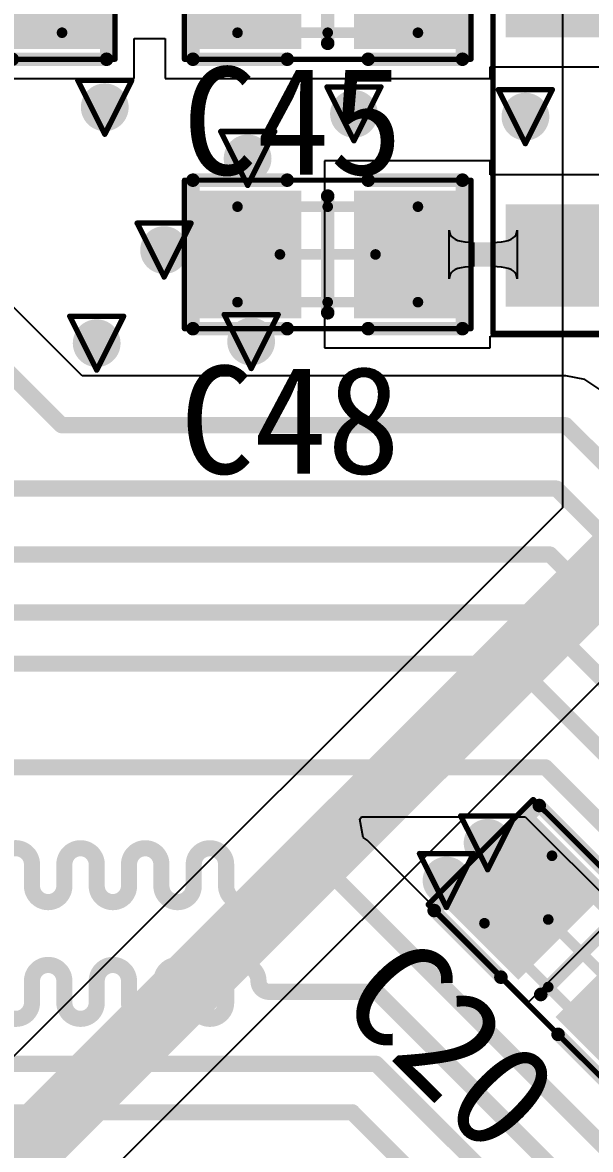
# Model space of a CAD drawing. Header units: millimetres. Extents: x 80 to 220, y 44 to 120.
# Drawn here: x 114.95 to 120.3, y 83.7 to 94.33 of the extents above; entities that cross this region are included whole.
import ezdxf

# ---------------------------------------------------------------- set-up
doc = ezdxf.new("R2010")
doc.units = ezdxf.units.MM
for name, color, linetype in [('BottomLayer', 5, 'Continuous'), ('DrillDrawing', 1, 'Continuous'), ('Mechanical13', 56, 'Continuous'), ('Mechanical15', 56, 'Continuous'), ('MultiLayer', 9, 'Continuous'), ('TopLayer', 1, 'Continuous'), ('TopOverlay', 2, 'Continuous'), ('TopPaste', 8, 'Continuous'), ('TopSolder', 216, 'Continuous'), ('ViaHoleLayer', 16, 'Continuous')]:
    doc.layers.add(name, color=color, linetype=linetype)

# ---------------------------------------------------------------- blocks, each defined once
blk = doc.blocks.new('ETC1_1_13_38')
at = {"layer": 'Mechanical13', "const_width": 0.1}
for points in [[(-1.37, -1.905), (-1.37, 1.905)], [(-1.37, 1.905), (1.37, 1.905)], [(1.37, -1.905), (1.37, 1.905)], [(-1.37, -1.905), (1.37, -1.905)]]:
    blk.add_lwpolyline(points, dxfattribs=at)
at = {"layer": 'Mechanical13', "const_width": 0.05}
for points in [[(-1.395, 1.905, 1), (-1.345, 1.905, 1)], [(-1.395, 1.905, 1), (-1.345, 1.905, 1)], [(1.345, 1.905, 1), (1.395, 1.905, 1)], [(1.345, 1.905, 1), (1.395, 1.905, 1)], [(-1.395, -1.905, 1), (-1.345, -1.905, 1)], [(-1.395, -1.905, 1), (-1.345, -1.905, 1)], [(1.345, -1.905, 1), (1.395, -1.905, 1)], [(1.345, -1.905, 1), (1.395, -1.905, 1)]]:
    blk.add_lwpolyline(points, format="xyb", close=True, dxfattribs=at)
at = {"layer": 'Mechanical15'}
for points, const_width in [([(-2.921, -2.005), (-2.921, 2.005)], 0.05), ([(-2.921, 2.005), (2.921, 2.005)], 0.05), ([(2.921, -2.005), (2.921, 2.005)], 0.05), ([(0, -0.5), (0, 0.5)], 0.1), ([(-0.5, 0), (0.5, 0)], 0.1), ([(-2.921, -2.005), (2.921, -2.005)], 0.05)]:
    blk.add_lwpolyline(points, dxfattribs=dict(at, const_width=const_width))
for points, const_width in [([(-2.933, 2.005, 1), (-2.909, 2.005, 1)], 0.025), ([(-2.933, 2.005, 1), (-2.909, 2.005, 1)], 0.025), ([(2.909, 2.005, 1), (2.933, 2.005, 1)], 0.025), ([(2.909, 2.005, 1), (2.933, 2.005, 1)], 0.025), ([(-0.025, 0.5, 1), (0.025, 0.5, 1)], 0.05), ([(-0.525, 0, 1), (-0.475, 0, 1)], 0.05), ([(0.475, 0, 1), (0.525, 0, 1)], 0.05), ([(-0.025, -0.5, 1), (0.025, -0.5, 1)], 0.05), ([(-2.933, -2.005, 1), (-2.909, -2.005, 1)], 0.025), ([(-2.933, -2.005, 1), (-2.909, -2.005, 1)], 0.025), ([(2.909, -2.005, 1), (2.933, -2.005, 1)], 0.025), ([(2.909, -2.005, 1), (2.933, -2.005, 1)], 0.025)]:
    blk.add_lwpolyline(points, format="xyb", close=True, dxfattribs=dict(at, const_width=const_width))
at = {"layer": 'TopLayer'}
for points in [[(-1.3, 0.89), (-1.3, 1.65), (-2.7, 0.89), (-2.7, 1.65)], [(2.7, 0.89), (2.7, 1.65), (1.3, 0.89), (1.3, 1.65)], [(2.7, -0.38), (2.7, 0.38), (1.3, -0.38), (1.3, 0.38)], [(-1.3, -1.65), (-1.3, -0.89), (-2.7, -1.65), (-2.7, -0.89)], [(2.7, -1.65), (2.7, -0.89), (1.3, -1.65), (1.3, -0.89)]]:
    blk.add_solid(points, dxfattribs=at)
at = {"layer": 'TopOverlay', "const_width": 0.2}
for points in [[(-0.7, 1.905), (0.7, 1.905)], [(-0.7, -1.905), (0.7, -1.905)]]:
    blk.add_lwpolyline(points, dxfattribs=at)
at = {"layer": 'TopOverlay', "const_width": 0.1}
for points in [[(-0.75, 1.905, 1), (-0.65, 1.905, 1)], [(0.65, 1.905, 1), (0.75, 1.905, 1)], [(-0.75, -1.905, 1), (-0.65, -1.905, 1)], [(0.65, -1.905, 1), (0.75, -1.905, 1)]]:
    blk.add_lwpolyline(points, format="xyb", close=True, dxfattribs=at)
at = {"layer": 'TopPaste'}
for points in [[(-1.3, 0.89), (-1.3, 1.65), (-2.7, 0.89), (-2.7, 1.65)], [(2.7, 0.89), (2.7, 1.65), (1.3, 0.89), (1.3, 1.65)], [(2.7, -0.38), (2.7, 0.38), (1.3, -0.38), (1.3, 0.38)], [(-1.3, -1.65), (-1.3, -0.89), (-2.7, -1.65), (-2.7, -0.89)], [(2.7, -1.65), (2.7, -0.89), (1.3, -1.65), (1.3, -0.89)]]:
    blk.add_solid(points, dxfattribs=at)
at = {"layer": 'TopSolder'}
for points in [[(-1.198, 0.788), (-1.198, 1.752), (-2.802, 0.788), (-2.802, 1.752)], [(2.802, 0.788), (2.802, 1.752), (1.198, 0.788), (1.198, 1.752)], [(2.802, -0.482), (2.802, 0.482), (1.198, -0.482), (1.198, 0.482)], [(-1.198, -1.752), (-1.198, -0.788), (-2.802, -1.752), (-2.802, -0.788)], [(2.802, -1.752), (2.802, -0.788), (1.198, -1.752), (1.198, -0.788)]]:
    blk.add_solid(points, dxfattribs=at)
blk = doc.blocks.new('R0603_47')
at = {"layer": 'Mechanical13', "const_width": 0.1}
for points in [[(-0.85, 0.45), (0.85, 0.45)], [(-0.85, -0.45), (-0.85, 0.45)], [(0.85, -0.45), (0.85, 0.45)], [(-0.85, -0.45), (0.85, -0.45)]]:
    blk.add_lwpolyline(points, dxfattribs=at)
at = {"layer": 'Mechanical13', "const_width": 0.05}
for points in [[(-0.875, 0.45, 1), (-0.825, 0.45, 1)], [(-0.875, 0.45, 1), (-0.825, 0.45, 1)], [(0.825, 0.45, 1), (0.875, 0.45, 1)], [(0.825, 0.45, 1), (0.875, 0.45, 1)], [(-0.875, -0.45, 1), (-0.825, -0.45, 1)], [(-0.875, -0.45, 1), (-0.825, -0.45, 1)], [(0.825, -0.45, 1), (0.875, -0.45, 1)], [(0.825, -0.45, 1), (0.875, -0.45, 1)]]:
    blk.add_lwpolyline(points, format="xyb", close=True, dxfattribs=at)
at = {"layer": 'Mechanical15'}
for points, const_width in [([(-1.35, -0.7), (-1.35, 0.7)], 0.05), ([(-1.35, 0.7), (1.35, 0.7)], 0.05), ([(1.35, -0.7), (1.35, 0.7)], 0.05), ([(0, -0.45), (0, 0.45)], 0.1), ([(-0.45, 0), (0.45, 0)], 0.1), ([(-1.35, -0.7), (1.35, -0.7)], 0.05)]:
    blk.add_lwpolyline(points, dxfattribs=dict(at, const_width=const_width))
for points, const_width in [([(-1.362, 0.7, 1), (-1.338, 0.7, 1)], 0.025), ([(-1.362, 0.7, 1), (-1.338, 0.7, 1)], 0.025), ([(1.338, 0.7, 1), (1.362, 0.7, 1)], 0.025), ([(1.338, 0.7, 1), (1.362, 0.7, 1)], 0.025), ([(-0.025, 0.45, 1), (0.025, 0.45, 1)], 0.05), ([(-0.475, 0, 1), (-0.425, 0, 1)], 0.05), ([(0.425, 0, 1), (0.475, 0, 1)], 0.05), ([(-0.025, -0.45, 1), (0.025, -0.45, 1)], 0.05), ([(-1.362, -0.7, 1), (-1.338, -0.7, 1)], 0.025), ([(-1.362, -0.7, 1), (-1.338, -0.7, 1)], 0.025), ([(1.338, -0.7, 1), (1.362, -0.7, 1)], 0.025), ([(1.338, -0.7, 1), (1.362, -0.7, 1)], 0.025)]:
    blk.add_lwpolyline(points, format="xyb", close=True, dxfattribs=dict(at, const_width=const_width))
at = {"layer": 'TopLayer'}
for points in [[(-0.35, -0.5), (-0.35, 0.5), (-1.15, -0.5), (-1.15, 0.5)], [(1.15, -0.5), (1.15, 0.5), (0.35, -0.5), (0.35, 0.5)]]:
    blk.add_solid(points, dxfattribs=at)
at = {"layer": 'TopOverlay', "const_width": 0.127}
for points in [[(-1.27, 0.7), (-0.381, 0.7)], [(-1.27, -0.7), (-1.27, 0.7)], [(0.381, 0.7), (1.27, 0.7)], [(1.27, -0.7), (1.27, 0.7)], [(0, -0.55), (0, 0.55)], [(-1.27, -0.7), (-0.381, -0.7)], [(0.381, -0.7), (1.27, -0.7)]]:
    blk.add_lwpolyline(points, dxfattribs=at)
at = {"layer": 'TopOverlay', "const_width": 0.0635}
for points in [[(-1.302, 0.7, 1), (-1.238, 0.7, 1)], [(-1.302, 0.7, 1), (-1.238, 0.7, 1)], [(-0.413, 0.7, 1), (-0.349, 0.7, 1)], [(0.349, 0.7, 1), (0.413, 0.7, 1)], [(1.238, 0.7, 1), (1.302, 0.7, 1)], [(1.238, 0.7, 1), (1.302, 0.7, 1)], [(-0.032, 0.55, 1), (0.032, 0.55, 1)], [(-0.032, -0.55, 1), (0.032, -0.55, 1)], [(-1.302, -0.7, 1), (-1.238, -0.7, 1)], [(-1.302, -0.7, 1), (-1.238, -0.7, 1)], [(-0.413, -0.7, 1), (-0.349, -0.7, 1)], [(0.349, -0.7, 1), (0.413, -0.7, 1)], [(1.238, -0.7, 1), (1.302, -0.7, 1)], [(1.238, -0.7, 1), (1.302, -0.7, 1)]]:
    blk.add_lwpolyline(points, format="xyb", close=True, dxfattribs=at)
at = {"layer": 'TopPaste'}
for points in [[(-0.35, -0.5), (-0.35, 0.5), (-1.15, -0.5), (-1.15, 0.5)], [(1.15, -0.5), (1.15, 0.5), (0.35, -0.5), (0.35, 0.5)]]:
    blk.add_solid(points, dxfattribs=at)
at = {"layer": 'TopSolder'}
for points in [[(-0.248, -0.602), (-0.248, 0.602), (-1.252, -0.602), (-1.252, 0.602)], [(1.252, -0.602), (1.252, 0.602), (0.248, -0.602), (0.248, 0.602)]]:
    blk.add_solid(points, dxfattribs=at)
blk = doc.blocks.new('C0603_89')
at = {"layer": 'Mechanical13', "const_width": 0.1}
for points in [[(-0.85, 0.45), (-0.85, -0.45)], [(0.85, 0.45), (-0.85, 0.45)], [(0.85, 0.45), (0.85, -0.45)], [(0.85, -0.45), (-0.85, -0.45)]]:
    blk.add_lwpolyline(points, dxfattribs=at)
at = {"layer": 'Mechanical13', "const_width": 0.05}
for points in [[(-0.875, 0.45, 1), (-0.825, 0.45, 1)], [(-0.875, 0.45, 1), (-0.825, 0.45, 1)], [(0.825, 0.45, 1), (0.875, 0.45, 1)], [(0.825, 0.45, 1), (0.875, 0.45, 1)], [(-0.875, -0.45, 1), (-0.825, -0.45, 1)], [(-0.875, -0.45, 1), (-0.825, -0.45, 1)], [(0.825, -0.45, 1), (0.875, -0.45, 1)], [(0.825, -0.45, 1), (0.875, -0.45, 1)]]:
    blk.add_lwpolyline(points, format="xyb", close=True, dxfattribs=at)
at = {"layer": 'Mechanical15'}
for points, const_width in [([(1.35, 0.7), (-1.35, 0.7)], 0.05), ([(-1.35, 0.7), (-1.35, -0.7)], 0.05), ([(1.35, 0.7), (1.35, -0.7)], 0.05), ([(0, 0.45), (0, -0.45)], 0.1), ([(0.45, 0), (-0.45, 0)], 0.1), ([(1.35, -0.7), (-1.35, -0.7)], 0.05)]:
    blk.add_lwpolyline(points, dxfattribs=dict(at, const_width=const_width))
for points, const_width in [([(-1.362, 0.7, 1), (-1.338, 0.7, 1)], 0.025), ([(-1.362, 0.7, 1), (-1.338, 0.7, 1)], 0.025), ([(1.338, 0.7, 1), (1.362, 0.7, 1)], 0.025), ([(1.338, 0.7, 1), (1.362, 0.7, 1)], 0.025), ([(-0.025, 0.45, 1), (0.025, 0.45, 1)], 0.05), ([(-0.475, 0, 1), (-0.425, 0, 1)], 0.05), ([(0.425, 0, 1), (0.475, 0, 1)], 0.05), ([(-0.025, -0.45, 1), (0.025, -0.45, 1)], 0.05), ([(-1.362, -0.7, 1), (-1.338, -0.7, 1)], 0.025), ([(-1.362, -0.7, 1), (-1.338, -0.7, 1)], 0.025), ([(1.338, -0.7, 1), (1.362, -0.7, 1)], 0.025), ([(1.338, -0.7, 1), (1.362, -0.7, 1)], 0.025)]:
    blk.add_lwpolyline(points, format="xyb", close=True, dxfattribs=dict(at, const_width=const_width))
at = {"layer": 'TopLayer'}
for points in [[(-0.35, -0.5), (-0.35, 0.5), (-1.15, -0.5), (-1.15, 0.5)], [(1.15, -0.5), (1.15, 0.5), (0.35, -0.5), (0.35, 0.5)]]:
    blk.add_solid(points, dxfattribs=at)
at = {"layer": 'TopOverlay', "const_width": 0.127}
for points in [[(-1.27, 0.7), (-1.27, -0.7)], [(-0.381, 0.7), (-1.27, 0.7)], [(1.27, 0.7), (0.381, 0.7)], [(1.27, 0.7), (1.27, -0.7)], [(0, 0.55), (0, -0.55)], [(-0.381, -0.7), (-1.27, -0.7)], [(1.27, -0.7), (0.381, -0.7)]]:
    blk.add_lwpolyline(points, dxfattribs=at)
at = {"layer": 'TopOverlay', "const_width": 0.0635}
for points in [[(-1.302, 0.7, 1), (-1.238, 0.7, 1)], [(-1.302, 0.7, 1), (-1.238, 0.7, 1)], [(-0.413, 0.7, 1), (-0.349, 0.7, 1)], [(0.349, 0.7, 1), (0.413, 0.7, 1)], [(1.238, 0.7, 1), (1.302, 0.7, 1)], [(1.238, 0.7, 1), (1.302, 0.7, 1)], [(-0.032, 0.55, 1), (0.032, 0.55, 1)], [(-0.032, -0.55, 1), (0.032, -0.55, 1)], [(-1.302, -0.7, 1), (-1.238, -0.7, 1)], [(-1.302, -0.7, 1), (-1.238, -0.7, 1)], [(-0.413, -0.7, 1), (-0.349, -0.7, 1)], [(0.349, -0.7, 1), (0.413, -0.7, 1)], [(1.238, -0.7, 1), (1.302, -0.7, 1)], [(1.238, -0.7, 1), (1.302, -0.7, 1)]]:
    blk.add_lwpolyline(points, format="xyb", close=True, dxfattribs=at)
at = {"layer": 'TopPaste'}
for points in [[(-0.35, -0.5), (-0.35, 0.5), (-1.15, -0.5), (-1.15, 0.5)], [(1.15, -0.5), (1.15, 0.5), (0.35, -0.5), (0.35, 0.5)]]:
    blk.add_solid(points, dxfattribs=at)
at = {"layer": 'TopSolder'}
for points in [[(-0.248, -0.602), (-0.248, 0.602), (-1.252, -0.602), (-1.252, 0.602)], [(1.252, -0.602), (1.252, 0.602), (0.248, -0.602), (0.248, 0.602)]]:
    blk.add_solid(points, dxfattribs=at)
blk = doc.blocks.new('C0603_92')
at = {"layer": 'Mechanical13', "const_width": 0.1}
for points in [[(-0.85, 0.45), (-0.85, -0.45)], [(0.85, 0.45), (-0.85, 0.45)], [(0.85, 0.45), (0.85, -0.45)], [(0.85, -0.45), (-0.85, -0.45)]]:
    blk.add_lwpolyline(points, dxfattribs=at)
at = {"layer": 'Mechanical13', "const_width": 0.05}
for points in [[(-0.875, 0.45, 1), (-0.825, 0.45, 1)], [(-0.875, 0.45, 1), (-0.825, 0.45, 1)], [(0.825, 0.45, 1), (0.875, 0.45, 1)], [(0.825, 0.45, 1), (0.875, 0.45, 1)], [(-0.875, -0.45, 1), (-0.825, -0.45, 1)], [(-0.875, -0.45, 1), (-0.825, -0.45, 1)], [(0.825, -0.45, 1), (0.875, -0.45, 1)], [(0.825, -0.45, 1), (0.875, -0.45, 1)]]:
    blk.add_lwpolyline(points, format="xyb", close=True, dxfattribs=at)
at = {"layer": 'Mechanical15'}
for points, const_width in [([(1.35, 0.7), (-1.35, 0.7)], 0.05), ([(-1.35, 0.7), (-1.35, -0.7)], 0.05), ([(1.35, 0.7), (1.35, -0.7)], 0.05), ([(0, 0.45), (0, -0.45)], 0.1), ([(0.45, 0), (-0.45, 0)], 0.1), ([(1.35, -0.7), (-1.35, -0.7)], 0.05)]:
    blk.add_lwpolyline(points, dxfattribs=dict(at, const_width=const_width))
for points, const_width in [([(-1.362, 0.7, 1), (-1.338, 0.7, 1)], 0.025), ([(-1.362, 0.7, 1), (-1.338, 0.7, 1)], 0.025), ([(1.338, 0.7, 1), (1.362, 0.7, 1)], 0.025), ([(1.338, 0.7, 1), (1.362, 0.7, 1)], 0.025), ([(-0.025, 0.45, 1), (0.025, 0.45, 1)], 0.05), ([(-0.475, 0, 1), (-0.425, 0, 1)], 0.05), ([(0.425, 0, 1), (0.475, 0, 1)], 0.05), ([(-0.025, -0.45, 1), (0.025, -0.45, 1)], 0.05), ([(-1.362, -0.7, 1), (-1.338, -0.7, 1)], 0.025), ([(-1.362, -0.7, 1), (-1.338, -0.7, 1)], 0.025), ([(1.338, -0.7, 1), (1.362, -0.7, 1)], 0.025), ([(1.338, -0.7, 1), (1.362, -0.7, 1)], 0.025)]:
    blk.add_lwpolyline(points, format="xyb", close=True, dxfattribs=dict(at, const_width=const_width))
at = {"layer": 'TopLayer'}
for points in [[(-0.35, -0.5), (-0.35, 0.5), (-1.15, -0.5), (-1.15, 0.5)], [(1.15, -0.5), (1.15, 0.5), (0.35, -0.5), (0.35, 0.5)]]:
    blk.add_solid(points, dxfattribs=at)
at = {"layer": 'TopOverlay', "const_width": 0.127}
for points in [[(-1.27, 0.7), (-1.27, -0.7)], [(-0.381, 0.7), (-1.27, 0.7)], [(1.27, 0.7), (0.381, 0.7)], [(1.27, 0.7), (1.27, -0.7)], [(0, 0.55), (0, -0.55)], [(-0.381, -0.7), (-1.27, -0.7)], [(1.27, -0.7), (0.381, -0.7)]]:
    blk.add_lwpolyline(points, dxfattribs=at)
at = {"layer": 'TopOverlay', "const_width": 0.0635}
for points in [[(-1.302, 0.7, 1), (-1.238, 0.7, 1)], [(-1.302, 0.7, 1), (-1.238, 0.7, 1)], [(-0.413, 0.7, 1), (-0.349, 0.7, 1)], [(0.349, 0.7, 1), (0.413, 0.7, 1)], [(1.238, 0.7, 1), (1.302, 0.7, 1)], [(1.238, 0.7, 1), (1.302, 0.7, 1)], [(-0.032, 0.55, 1), (0.032, 0.55, 1)], [(-0.032, -0.55, 1), (0.032, -0.55, 1)], [(-1.302, -0.7, 1), (-1.238, -0.7, 1)], [(-1.302, -0.7, 1), (-1.238, -0.7, 1)], [(-0.413, -0.7, 1), (-0.349, -0.7, 1)], [(0.349, -0.7, 1), (0.413, -0.7, 1)], [(1.238, -0.7, 1), (1.302, -0.7, 1)], [(1.238, -0.7, 1), (1.302, -0.7, 1)]]:
    blk.add_lwpolyline(points, format="xyb", close=True, dxfattribs=at)
at = {"layer": 'TopPaste'}
for points in [[(-0.35, -0.5), (-0.35, 0.5), (-1.15, -0.5), (-1.15, 0.5)], [(1.15, -0.5), (1.15, 0.5), (0.35, -0.5), (0.35, 0.5)]]:
    blk.add_solid(points, dxfattribs=at)
at = {"layer": 'TopSolder'}
for points in [[(-0.248, -0.602), (-0.248, 0.602), (-1.252, -0.602), (-1.252, 0.602)], [(1.252, -0.602), (1.252, 0.602), (0.248, -0.602), (0.248, 0.602)]]:
    blk.add_solid(points, dxfattribs=at)
blk = doc.blocks.new('C0603_108')
at = {"layer": 'Mechanical13', "const_width": 0.1}
for points in [[(0.85, 0.45), (-0.85, 0.45)], [(-0.85, 0.45), (-0.85, -0.45)], [(0.85, 0.45), (0.85, -0.45)], [(0.85, -0.45), (-0.85, -0.45)]]:
    blk.add_lwpolyline(points, dxfattribs=at)
at = {"layer": 'Mechanical13', "const_width": 0.05}
for points in [[(-0.875, 0.45, 1), (-0.825, 0.45, 1)], [(-0.875, 0.45, 1), (-0.825, 0.45, 1)], [(0.825, 0.45, 1), (0.875, 0.45, 1)], [(0.825, 0.45, 1), (0.875, 0.45, 1)], [(-0.875, -0.45, 1), (-0.825, -0.45, 1)], [(-0.875, -0.45, 1), (-0.825, -0.45, 1)], [(0.825, -0.45, 1), (0.875, -0.45, 1)], [(0.825, -0.45, 1), (0.875, -0.45, 1)]]:
    blk.add_lwpolyline(points, format="xyb", close=True, dxfattribs=at)
at = {"layer": 'Mechanical15'}
for points, const_width in [([(-1.35, 0.7), (-1.35, -0.7)], 0.05), ([(1.35, 0.7), (-1.35, 0.7)], 0.05), ([(1.35, 0.7), (1.35, -0.7)], 0.05), ([(0, 0.45), (0, -0.45)], 0.1), ([(0.45, 0), (-0.45, 0)], 0.1), ([(1.35, -0.7), (-1.35, -0.7)], 0.05)]:
    blk.add_lwpolyline(points, dxfattribs=dict(at, const_width=const_width))
for points, const_width in [([(-1.362, 0.7, 1), (-1.338, 0.7, 1)], 0.025), ([(-1.362, 0.7, 1), (-1.338, 0.7, 1)], 0.025), ([(1.338, 0.7, 1), (1.362, 0.7, 1)], 0.025), ([(1.338, 0.7, 1), (1.362, 0.7, 1)], 0.025), ([(-0.025, 0.45, 1), (0.025, 0.45, 1)], 0.05), ([(-0.475, 0, 1), (-0.425, 0, 1)], 0.05), ([(0.425, 0, 1), (0.475, 0, 1)], 0.05), ([(-0.025, -0.45, 1), (0.025, -0.45, 1)], 0.05), ([(-1.362, -0.7, 1), (-1.338, -0.7, 1)], 0.025), ([(-1.362, -0.7, 1), (-1.338, -0.7, 1)], 0.025), ([(1.338, -0.7, 1), (1.362, -0.7, 1)], 0.025), ([(1.338, -0.7, 1), (1.362, -0.7, 1)], 0.025)]:
    blk.add_lwpolyline(points, format="xyb", close=True, dxfattribs=dict(at, const_width=const_width))
at = {"layer": 'TopLayer'}
for points in [[(-0.35, -0.5), (-0.35, 0.5), (-1.15, -0.5), (-1.15, 0.5)], [(1.15, -0.5), (1.15, 0.5), (0.35, -0.5), (0.35, 0.5)]]:
    blk.add_solid(points, dxfattribs=at)
at = {"layer": 'TopOverlay', "const_width": 0.127}
for points in [[(-0.381, 0.7), (-1.27, 0.7)], [(-1.27, 0.7), (-1.27, -0.7)], [(1.27, 0.7), (0.381, 0.7)], [(1.27, 0.7), (1.27, -0.7)], [(0, 0.55), (0, -0.55)], [(-0.381, -0.7), (-1.27, -0.7)], [(1.27, -0.7), (0.381, -0.7)]]:
    blk.add_lwpolyline(points, dxfattribs=at)
at = {"layer": 'TopOverlay', "const_width": 0.0635}
for points in [[(-1.302, 0.7, 1), (-1.238, 0.7, 1)], [(-1.302, 0.7, 1), (-1.238, 0.7, 1)], [(-0.413, 0.7, 1), (-0.349, 0.7, 1)], [(0.349, 0.7, 1), (0.413, 0.7, 1)], [(1.238, 0.7, 1), (1.302, 0.7, 1)], [(1.238, 0.7, 1), (1.302, 0.7, 1)], [(-0.032, 0.55, 1), (0.032, 0.55, 1)], [(-0.032, -0.55, 1), (0.032, -0.55, 1)], [(-1.302, -0.7, 1), (-1.238, -0.7, 1)], [(-1.302, -0.7, 1), (-1.238, -0.7, 1)], [(-0.413, -0.7, 1), (-0.349, -0.7, 1)], [(0.349, -0.7, 1), (0.413, -0.7, 1)], [(1.238, -0.7, 1), (1.302, -0.7, 1)], [(1.238, -0.7, 1), (1.302, -0.7, 1)]]:
    blk.add_lwpolyline(points, format="xyb", close=True, dxfattribs=at)
at = {"layer": 'TopPaste'}
for points in [[(-0.35, -0.5), (-0.35, 0.5), (-1.15, -0.5), (-1.15, 0.5)], [(1.15, -0.5), (1.15, 0.5), (0.35, -0.5), (0.35, 0.5)]]:
    blk.add_solid(points, dxfattribs=at)
at = {"layer": 'TopSolder'}
for points in [[(-0.248, -0.602), (-0.248, 0.602), (-1.252, -0.602), (-1.252, 0.602)], [(1.252, -0.602), (1.252, 0.602), (0.248, -0.602), (0.248, 0.602)]]:
    blk.add_solid(points, dxfattribs=at)

msp = doc.modelspace()

# ---------------------------------------------------------------- linework, layer by layer
at = {"layer": 'BottomLayer'}
for p, q in [((120.038, 103.766), (120.038, 89.754)), ((120.038, 89.754), (110.977, 80.693)), ((112.179, 79.903), (121.241, 88.964))]:
    msp.add_line(p, q, dxfattribs=at)
at = {"layer": 'BottomLayer', "const_width": 0.225}
for points in [[(115.612, 93.529, 1), (115.837, 93.529, 1)], [(117.96, 93.467, 1), (118.185, 93.467, 1)], [(119.575, 93.441, 1), (119.8, 93.441, 1)], [(116.958, 93.047, 1), (117.183, 93.047, 1)], [(116.171, 92.183, 1), (116.396, 92.183, 1)], [(115.536, 91.305, 1), (115.761, 91.305, 1)], [(116.991, 91.321, 1), (117.216, 91.321, 1)], [(119.219, 86.595, 1), (119.444, 86.595, 1)], [(118.832, 86.24, 1), (119.057, 86.24, 1)]]:
    msp.add_lwpolyline(points, format="xyb", close=True, dxfattribs=at)
at = {"layer": 'BottomLayer', "const_width": 0.635}
msp.add_lwpolyline([(111.475, 80.194), (120.743, 89.462)], dxfattribs=at)
at = {"layer": 'DrillDrawing', "const_width": 0.0508}
for points in [[(115.471, 93.783), (115.979, 93.783)], [(115.471, 93.783), (115.725, 93.275)], [(115.725, 93.275), (115.979, 93.783)], [(117.818, 93.721), (118.326, 93.721)], [(117.818, 93.721), (118.072, 93.213)], [(118.072, 93.213), (118.326, 93.721)], [(119.433, 93.695), (119.941, 93.695)], [(119.433, 93.695), (119.687, 93.187)], [(119.687, 93.187), (119.941, 93.695)], [(116.817, 93.301), (117.325, 93.301)], [(116.817, 93.301), (117.071, 92.793)], [(117.071, 92.793), (117.325, 93.301)], [(116.03, 92.437), (116.538, 92.437)], [(116.03, 92.437), (116.284, 91.929)], [(116.284, 91.929), (116.538, 92.437)], [(115.395, 91.559), (115.903, 91.559)], [(115.395, 91.559), (115.649, 91.051)], [(115.649, 91.051), (115.903, 91.559)], [(116.85, 91.575), (117.358, 91.575)], [(116.85, 91.575), (117.104, 91.067)], [(117.104, 91.067), (117.358, 91.575)], [(119.078, 86.849), (119.586, 86.849)], [(119.078, 86.849), (119.332, 86.341)], [(119.332, 86.341), (119.586, 86.849)], [(118.69, 86.494), (119.198, 86.494)], [(118.69, 86.494), (118.944, 85.986)], [(118.944, 85.986), (119.198, 86.494)]]:
    msp.add_lwpolyline(points, dxfattribs=at)
at = {"layer": 'DrillDrawing', "const_width": 0.0254}
for points in [[(115.458, 93.783, 1), (115.483, 93.783, 1)], [(115.458, 93.783, 1), (115.483, 93.783, 1)], [(115.966, 93.783, 1), (115.991, 93.783, 1)], [(115.966, 93.783, 1), (115.991, 93.783, 1)], [(117.806, 93.721, 1), (117.831, 93.721, 1)], [(117.806, 93.721, 1), (117.831, 93.721, 1)], [(118.314, 93.721, 1), (118.339, 93.721, 1)], [(118.314, 93.721, 1), (118.339, 93.721, 1)], [(119.42, 93.695, 1), (119.446, 93.695, 1)], [(119.42, 93.695, 1), (119.446, 93.695, 1)], [(119.928, 93.695, 1), (119.954, 93.695, 1)], [(119.928, 93.695, 1), (119.954, 93.695, 1)], [(115.712, 93.275, 1), (115.737, 93.275, 1)], [(115.712, 93.275, 1), (115.737, 93.275, 1)], [(116.804, 93.301, 1), (116.83, 93.301, 1)], [(116.804, 93.301, 1), (116.83, 93.301, 1)], [(117.312, 93.301, 1), (117.338, 93.301, 1)], [(117.312, 93.301, 1), (117.338, 93.301, 1)], [(118.06, 93.213, 1), (118.085, 93.213, 1)], [(118.06, 93.213, 1), (118.085, 93.213, 1)], [(119.674, 93.187, 1), (119.7, 93.187, 1)], [(119.674, 93.187, 1), (119.7, 93.187, 1)], [(117.058, 92.793, 1), (117.084, 92.793, 1)], [(117.058, 92.793, 1), (117.084, 92.793, 1)], [(116.017, 92.437, 1), (116.042, 92.437, 1)], [(116.017, 92.437, 1), (116.042, 92.437, 1)], [(116.525, 92.437, 1), (116.55, 92.437, 1)], [(116.525, 92.437, 1), (116.55, 92.437, 1)], [(116.271, 91.929, 1), (116.296, 91.929, 1)], [(116.271, 91.929, 1), (116.296, 91.929, 1)], [(115.382, 91.559, 1), (115.407, 91.559, 1)], [(115.382, 91.559, 1), (115.407, 91.559, 1)], [(115.89, 91.559, 1), (115.915, 91.559, 1)], [(115.89, 91.559, 1), (115.915, 91.559, 1)], [(116.837, 91.575, 1), (116.863, 91.575, 1)], [(116.837, 91.575, 1), (116.863, 91.575, 1)], [(117.345, 91.575, 1), (117.371, 91.575, 1)], [(117.345, 91.575, 1), (117.371, 91.575, 1)], [(115.636, 91.051, 1), (115.661, 91.051, 1)], [(115.636, 91.051, 1), (115.661, 91.051, 1)], [(117.091, 91.067, 1), (117.117, 91.067, 1)], [(117.091, 91.067, 1), (117.117, 91.067, 1)], [(119.065, 86.849, 1), (119.09, 86.849, 1)], [(119.065, 86.849, 1), (119.09, 86.849, 1)], [(119.573, 86.849, 1), (119.598, 86.849, 1)], [(119.573, 86.849, 1), (119.598, 86.849, 1)], [(118.677, 86.494, 1), (118.703, 86.494, 1)], [(118.677, 86.494, 1), (118.703, 86.494, 1)], [(119.185, 86.494, 1), (119.211, 86.494, 1)], [(119.185, 86.494, 1), (119.211, 86.494, 1)], [(119.319, 86.341, 1), (119.344, 86.341, 1)], [(119.319, 86.341, 1), (119.344, 86.341, 1)], [(118.931, 85.986, 1), (118.957, 85.986, 1)], [(118.931, 85.986, 1), (118.957, 85.986, 1)]]:
    msp.add_lwpolyline(points, format="xyb", close=True, dxfattribs=at)
at = {"layer": 'MultiLayer', "const_width": 0.225}
for points in [[(115.612, 93.529, 1), (115.837, 93.529, 1)], [(117.96, 93.467, 1), (118.185, 93.467, 1)], [(119.575, 93.441, 1), (119.8, 93.441, 1)], [(116.958, 93.047, 1), (117.183, 93.047, 1)], [(116.171, 92.183, 1), (116.396, 92.183, 1)], [(115.536, 91.305, 1), (115.761, 91.305, 1)], [(116.991, 91.321, 1), (117.216, 91.321, 1)], [(119.219, 86.595, 1), (119.444, 86.595, 1)], [(118.832, 86.24, 1), (119.057, 86.24, 1)]]:
    msp.add_lwpolyline(points, format="xyb", close=True, dxfattribs=at)
at = {"layer": 'TopLayer'}
for p, q in [((115.511, 90.998), (108.41, 98.1)), ((116.003, 93.801), (116.003, 94.177)), ((116.003, 94.177), (116.294, 94.177)), ((116.294, 94.177), (116.294, 93.801)), ((119.356, 93.801), (119.356, 93.911)), ((119.356, 93.911), (121.384, 93.911)), ((112.941, 93.801), (116.003, 93.801)), ((116.294, 93.801), (119.356, 93.801)), ((119.356, 93.023), (117.794, 93.023)), ((117.794, 93.023), (117.794, 91.261)), ((119.356, 92.893), (119.356, 93.023)), ((121.384, 92.893), (119.356, 92.893)), ((118.969, 91.913), (118.969, 92.37)), ((118.969, 92.37), (118.971, 92.349)), ((118.971, 92.349), (118.978, 92.329)), ((118.978, 92.329), (118.99, 92.312)), ((119.589, 92.312), (119.6, 92.329)), ((119.6, 92.329), (119.607, 92.349)), ((119.607, 92.349), (119.609, 92.37)), ((119.609, 92.37), (119.609, 91.913)), ((118.99, 92.312), (119.006, 92.297)), ((119.006, 92.297), (119.027, 92.285)), ((119.027, 92.285), (119.052, 92.274)), ((119.052, 92.274), (119.082, 92.266)), ((119.082, 92.266), (119.117, 92.261)), ((119.117, 92.261), (119.156, 92.257)), ((119.156, 92.257), (119.2, 92.256)), ((119.2, 92.256), (119.2, 92.027)), ((119.378, 92.256), (119.422, 92.257)), ((119.378, 92.027), (119.378, 92.256)), ((119.422, 92.257), (119.461, 92.261)), ((119.461, 92.261), (119.496, 92.266)), ((119.496, 92.266), (119.526, 92.274)), ((119.526, 92.274), (119.552, 92.285)), ((119.552, 92.285), (119.572, 92.297)), ((119.572, 92.297), (119.589, 92.312)), ((119.052, 92.009), (119.027, 91.999)), ((119.082, 92.017), (119.052, 92.009)), ((119.117, 92.023), (119.082, 92.017)), ((119.156, 92.026), (119.117, 92.023)), ((119.2, 92.027), (119.156, 92.026)), ((119.422, 92.026), (119.378, 92.027)), ((119.461, 92.023), (119.422, 92.026)), ((119.496, 92.017), (119.461, 92.023)), ((119.526, 92.009), (119.496, 92.017)), ((119.552, 91.999), (119.526, 92.009)), ((118.971, 91.935), (118.969, 91.913)), ((118.978, 91.954), (118.971, 91.935)), ((118.99, 91.971), (118.978, 91.954)), ((119.006, 91.986), (118.99, 91.971)), ((119.027, 91.999), (119.006, 91.986)), ((119.572, 91.986), (119.552, 91.999)), ((119.589, 91.971), (119.572, 91.986)), ((119.6, 91.954), (119.589, 91.971)), ((119.607, 91.935), (119.6, 91.954)), ((119.609, 91.913), (119.607, 91.935)), ((119.356, 91.261), (119.356, 91.371)), ((119.356, 91.371), (121.384, 91.371)), ((117.794, 91.261), (119.356, 91.261)), ((120.068, 90.998), (115.511, 90.998)), ((120.247, 90.963), (120.068, 90.998)), ((120.398, 90.862), (120.247, 90.963)), ((118.127, 86.819), (118.142, 86.84)), ((118.158, 86.646), (118.127, 86.819)), ((118.142, 86.84), (119.685, 86.84)), ((119.685, 86.84), (120.574, 85.951)), ((118.197, 86.62), (118.158, 86.646)), ((119.72, 85.097), (118.197, 86.62)), ((120.574, 85.951), (119.72, 85.097))]:
    msp.add_line(p, q, dxfattribs=at)
for points, const_width in [([(104.679, 101.171), (115.318, 90.532)], 0.152), ([(118.575, 92.142), (120.294, 92.142)], 0.229), ([(115.318, 90.532), (120.068, 90.532)], 0.152), ([(120.068, 90.532), (124.444, 86.157)], 0.152), ([(114.569, 89.935), (119.979, 89.935)], 0.152), ([(119.979, 89.935), (123.944, 85.971)], 0.152), ([(113.972, 89.313), (119.919, 89.313)], 0.152), ([(119.919, 89.313), (123.444, 85.788)], 0.152), ([(112.994, 88.767), (119.783, 88.767)], 0.152), ([(119.783, 88.767), (122.944, 85.606)], 0.152), ([(112.689, 88.284), (119.583, 88.284)], 0.152), ([(119.583, 88.284), (122.444, 85.423)], 0.152), ([(114.683, 87.306), (119.878, 87.306)], 0.152), ([(119.878, 87.306), (121.944, 85.241)], 0.152), ([(115.039, 86.29), (115.039, 86.392)], 0.152), ([(115.344, 86.29), (115.344, 86.392)], 0.152), ([(115.649, 86.29), (115.649, 86.392)], 0.152), ([(115.953, 86.29), (115.953, 86.392)], 0.152), ([(116.258, 86.29), (116.258, 86.392)], 0.152), ([(116.563, 86.29), (116.563, 86.392)], 0.152), ([(116.868, 86.29), (116.868, 86.392)], 0.152), ([(115.039, 86.189), (115.039, 86.29)], 0.152), ([(115.344, 86.189), (115.344, 86.29)], 0.152), ([(115.649, 86.189), (115.649, 86.29)], 0.152), ([(115.953, 86.189), (115.953, 86.29)], 0.152), ([(116.258, 86.189), (116.258, 86.29)], 0.152), ([(116.563, 86.189), (116.563, 86.29)], 0.152), ([(116.868, 86.189), (116.868, 86.29)], 0.152), ([(117.274, 86.29), (117.477, 86.29)], 0.152), ([(117.477, 86.29), (117.782, 86.29)], 0.152), ([(117.782, 86.29), (117.833, 86.29)], 0.152), ([(117.833, 86.29), (117.868, 86.29)], 0.152), ([(117.868, 86.29), (120.944, 83.215)], 0.152), ([(115.039, 85.19), (115.039, 85.292)], 0.152), ([(115.344, 85.19), (115.344, 85.292)], 0.152), ([(115.649, 85.19), (115.649, 85.292)], 0.152), ([(115.953, 85.19), (115.953, 85.292)], 0.152), ([(116.258, 85.19), (116.258, 85.292)], 0.152), ([(116.563, 85.19), (116.563, 85.292)], 0.152), ([(116.868, 85.19), (116.868, 85.292)], 0.152), ([(115.039, 85.088), (115.039, 85.19)], 0.152), ([(115.344, 85.088), (115.344, 85.19)], 0.152), ([(115.649, 85.088), (115.649, 85.19)], 0.152), ([(115.953, 85.088), (115.953, 85.19)], 0.152), ([(116.258, 85.088), (116.258, 85.19)], 0.152), ([(116.563, 85.088), (116.563, 85.19)], 0.152), ([(116.868, 85.088), (116.868, 85.19)], 0.152), ([(117.274, 85.19), (117.325, 85.19)], 0.152), ([(117.325, 85.19), (118.286, 85.19)], 0.152), ([(118.286, 85.19), (120.444, 83.032)], 0.152), ([(112.788, 84.512), (118.281, 84.512)], 0.152), ([(118.281, 84.512), (119.944, 82.85)], 0.152), ([(112.54, 84.055), (118.055, 84.055)], 0.152), ([(118.055, 84.055), (119.444, 82.667)], 0.152)]:
    msp.add_lwpolyline(points, dxfattribs=dict(at, const_width=const_width))
for points, const_width in [([(115.612, 93.529, 1), (115.837, 93.529, 1)], 0.225), ([(117.96, 93.467, 1), (118.185, 93.467, 1)], 0.225), ([(119.575, 93.441, 1), (119.8, 93.441, 1)], 0.225), ([(116.958, 93.047, 1), (117.183, 93.047, 1)], 0.225), ([(116.171, 92.183, 1), (116.396, 92.183, 1)], 0.225), ([(118.518, 92.142, 1), (118.632, 92.142, 1)], 0.114), ([(120.237, 92.142, 1), (120.351, 92.142, 1)], 0.114), ([(115.536, 91.305, 1), (115.761, 91.305, 1)], 0.225), ([(116.991, 91.321, 1), (117.216, 91.321, 1)], 0.225), ([(115.28, 90.532, 1), (115.356, 90.532, 1)], 0.0762), ([(115.28, 90.532, 1), (115.356, 90.532, 1)], 0.0762), ([(120.03, 90.532, 1), (120.106, 90.532, 1)], 0.0762), ([(120.03, 90.532, 1), (120.106, 90.532, 1)], 0.0762), ([(119.941, 89.935, 1), (120.017, 89.935, 1)], 0.0762), ([(119.941, 89.935, 1), (120.017, 89.935, 1)], 0.0762), ([(119.881, 89.313, 1), (119.957, 89.313, 1)], 0.0762), ([(119.881, 89.313, 1), (119.957, 89.313, 1)], 0.0762), ([(119.745, 88.767, 1), (119.821, 88.767, 1)], 0.0762), ([(119.745, 88.767, 1), (119.821, 88.767, 1)], 0.0762), ([(119.545, 88.284, 1), (119.621, 88.284, 1)], 0.0762), ([(119.545, 88.284, 1), (119.621, 88.284, 1)], 0.0762), ([(119.84, 87.306, 1), (119.916, 87.306, 1)], 0.0762), ([(119.84, 87.306, 1), (119.916, 87.306, 1)], 0.0762), ([(119.219, 86.595, 1), (119.444, 86.595, 1)], 0.225), ([(114.848, 86.544, 1), (114.925, 86.544, 1)], 0.0762), ([(114.848, 86.544, 1), (114.925, 86.544, 1)], 0.0762), ([(115.458, 86.544, 1), (115.534, 86.544, 1)], 0.0762), ([(115.458, 86.544, 1), (115.534, 86.544, 1)], 0.0762), ([(116.068, 86.544, 1), (116.144, 86.544, 1)], 0.0762), ([(116.068, 86.544, 1), (116.144, 86.544, 1)], 0.0762), ([(116.677, 86.544, 1), (116.753, 86.544, 1)], 0.0762), ([(116.677, 86.544, 1), (116.753, 86.544, 1)], 0.0762), ([(115.001, 86.392, 1), (115.077, 86.392, 1)], 0.0762), ([(115.001, 86.392, 1), (115.077, 86.392, 1)], 0.0762), ([(115.306, 86.392, 1), (115.382, 86.392, 1)], 0.0762), ([(115.306, 86.392, 1), (115.382, 86.392, 1)], 0.0762), ([(115.61, 86.392, 1), (115.687, 86.392, 1)], 0.0762), ([(115.61, 86.392, 1), (115.687, 86.392, 1)], 0.0762), ([(115.915, 86.392, 1), (115.991, 86.392, 1)], 0.0762), ([(115.915, 86.392, 1), (115.991, 86.392, 1)], 0.0762), ([(116.22, 86.392, 1), (116.296, 86.392, 1)], 0.0762), ([(116.22, 86.392, 1), (116.296, 86.392, 1)], 0.0762), ([(116.525, 86.392, 1), (116.601, 86.392, 1)], 0.0762), ([(116.525, 86.392, 1), (116.601, 86.392, 1)], 0.0762), ([(116.83, 86.392, 1), (116.906, 86.392, 1)], 0.0762), ([(116.83, 86.392, 1), (116.906, 86.392, 1)], 0.0762), ([(118.832, 86.24, 1), (119.057, 86.24, 1)], 0.225), ([(115.001, 86.29, 1), (115.077, 86.29, 1)], 0.0762), ([(115.001, 86.29, 1), (115.077, 86.29, 1)], 0.0762), ([(115.001, 86.189, 1), (115.077, 86.189, 1)], 0.0762), ([(115.001, 86.189, 1), (115.077, 86.189, 1)], 0.0762), ([(115.306, 86.29, 1), (115.382, 86.29, 1)], 0.0762), ([(115.306, 86.29, 1), (115.382, 86.29, 1)], 0.0762), ([(115.306, 86.189, 1), (115.382, 86.189, 1)], 0.0762), ([(115.306, 86.189, 1), (115.382, 86.189, 1)], 0.0762), ([(115.61, 86.29, 1), (115.687, 86.29, 1)], 0.0762), ([(115.61, 86.29, 1), (115.687, 86.29, 1)], 0.0762), ([(115.61, 86.189, 1), (115.687, 86.189, 1)], 0.0762), ([(115.61, 86.189, 1), (115.687, 86.189, 1)], 0.0762), ([(115.915, 86.29, 1), (115.991, 86.29, 1)], 0.0762), ([(115.915, 86.29, 1), (115.991, 86.29, 1)], 0.0762), ([(115.915, 86.189, 1), (115.991, 86.189, 1)], 0.0762), ([(115.915, 86.189, 1), (115.991, 86.189, 1)], 0.0762), ([(116.22, 86.29, 1), (116.296, 86.29, 1)], 0.0762), ([(116.22, 86.29, 1), (116.296, 86.29, 1)], 0.0762), ([(116.22, 86.189, 1), (116.296, 86.189, 1)], 0.0762), ([(116.22, 86.189, 1), (116.296, 86.189, 1)], 0.0762), ([(116.525, 86.29, 1), (116.601, 86.29, 1)], 0.0762), ([(116.525, 86.29, 1), (116.601, 86.29, 1)], 0.0762), ([(116.525, 86.189, 1), (116.601, 86.189, 1)], 0.0762), ([(116.525, 86.189, 1), (116.601, 86.189, 1)], 0.0762), ([(116.83, 86.29, 1), (116.906, 86.29, 1)], 0.0762), ([(116.83, 86.29, 1), (116.906, 86.29, 1)], 0.0762), ([(116.83, 86.189, 1), (116.906, 86.189, 1)], 0.0762), ([(116.83, 86.189, 1), (116.906, 86.189, 1)], 0.0762), ([(117.134, 86.189, 1), (117.211, 86.189, 1)], 0.0762), ([(117.134, 86.189, 1), (117.211, 86.189, 1)], 0.0762), ([(117.236, 86.29, 1), (117.312, 86.29, 1)], 0.0762), ([(117.236, 86.29, 1), (117.312, 86.29, 1)], 0.0762), ([(117.439, 86.29, 1), (117.515, 86.29, 1)], 0.0762), ([(117.439, 86.29, 1), (117.515, 86.29, 1)], 0.0762), ([(117.744, 86.29, 1), (117.82, 86.29, 1)], 0.0762), ([(117.744, 86.29, 1), (117.82, 86.29, 1)], 0.0762), ([(117.795, 86.29, 1), (117.871, 86.29, 1)], 0.0762), ([(117.795, 86.29, 1), (117.871, 86.29, 1)], 0.0762), ([(117.83, 86.29, 1), (117.906, 86.29, 1)], 0.0762), ([(117.83, 86.29, 1), (117.906, 86.29, 1)], 0.0762), ([(115.153, 86.036, 1), (115.229, 86.036, 1)], 0.0762), ([(115.153, 86.036, 1), (115.229, 86.036, 1)], 0.0762), ([(115.763, 86.036, 1), (115.839, 86.036, 1)], 0.0762), ([(115.763, 86.036, 1), (115.839, 86.036, 1)], 0.0762), ([(116.372, 86.036, 1), (116.449, 86.036, 1)], 0.0762), ([(116.372, 86.036, 1), (116.449, 86.036, 1)], 0.0762), ([(116.982, 86.036, 1), (117.058, 86.036, 1)], 0.0762), ([(116.982, 86.036, 1), (117.058, 86.036, 1)], 0.0762), ([(115.153, 85.444, 1), (115.229, 85.444, 1)], 0.0762), ([(115.153, 85.444, 1), (115.229, 85.444, 1)], 0.0762), ([(115.763, 85.444, 1), (115.839, 85.444, 1)], 0.0762), ([(115.763, 85.444, 1), (115.839, 85.444, 1)], 0.0762), ([(116.372, 85.444, 1), (116.449, 85.444, 1)], 0.0762), ([(116.372, 85.444, 1), (116.449, 85.444, 1)], 0.0762), ([(116.982, 85.444, 1), (117.058, 85.444, 1)], 0.0762), ([(116.982, 85.444, 1), (117.058, 85.444, 1)], 0.0762), ([(115.001, 85.292, 1), (115.077, 85.292, 1)], 0.0762), ([(115.001, 85.292, 1), (115.077, 85.292, 1)], 0.0762), ([(115.306, 85.292, 1), (115.382, 85.292, 1)], 0.0762), ([(115.306, 85.292, 1), (115.382, 85.292, 1)], 0.0762), ([(115.61, 85.292, 1), (115.687, 85.292, 1)], 0.0762), ([(115.61, 85.292, 1), (115.687, 85.292, 1)], 0.0762), ([(115.915, 85.292, 1), (115.991, 85.292, 1)], 0.0762), ([(115.915, 85.292, 1), (115.991, 85.292, 1)], 0.0762), ([(116.22, 85.292, 1), (116.296, 85.292, 1)], 0.0762), ([(116.22, 85.292, 1), (116.296, 85.292, 1)], 0.0762), ([(116.525, 85.292, 1), (116.601, 85.292, 1)], 0.0762), ([(116.525, 85.292, 1), (116.601, 85.292, 1)], 0.0762), ([(116.83, 85.292, 1), (116.906, 85.292, 1)], 0.0762), ([(116.83, 85.292, 1), (116.906, 85.292, 1)], 0.0762), ([(117.134, 85.292, 1), (117.211, 85.292, 1)], 0.0762), ([(117.134, 85.292, 1), (117.211, 85.292, 1)], 0.0762), ([(115.001, 85.19, 1), (115.077, 85.19, 1)], 0.0762), ([(115.001, 85.19, 1), (115.077, 85.19, 1)], 0.0762), ([(115.306, 85.19, 1), (115.382, 85.19, 1)], 0.0762), ([(115.306, 85.19, 1), (115.382, 85.19, 1)], 0.0762), ([(115.61, 85.19, 1), (115.687, 85.19, 1)], 0.0762), ([(115.61, 85.19, 1), (115.687, 85.19, 1)], 0.0762), ([(115.915, 85.19, 1), (115.991, 85.19, 1)], 0.0762), ([(115.915, 85.19, 1), (115.991, 85.19, 1)], 0.0762), ([(116.22, 85.19, 1), (116.296, 85.19, 1)], 0.0762), ([(116.22, 85.19, 1), (116.296, 85.19, 1)], 0.0762), ([(116.525, 85.19, 1), (116.601, 85.19, 1)], 0.0762), ([(116.525, 85.19, 1), (116.601, 85.19, 1)], 0.0762), ([(116.83, 85.19, 1), (116.906, 85.19, 1)], 0.0762), ([(116.83, 85.19, 1), (116.906, 85.19, 1)], 0.0762), ([(117.236, 85.19, 1), (117.312, 85.19, 1)], 0.0762), ([(117.236, 85.19, 1), (117.312, 85.19, 1)], 0.0762), ([(117.287, 85.19, 1), (117.363, 85.19, 1)], 0.0762), ([(117.287, 85.19, 1), (117.363, 85.19, 1)], 0.0762), ([(118.248, 85.19, 1), (118.324, 85.19, 1)], 0.0762), ([(118.248, 85.19, 1), (118.324, 85.19, 1)], 0.0762), ([(115.001, 85.088, 1), (115.077, 85.088, 1)], 0.0762), ([(115.001, 85.088, 1), (115.077, 85.088, 1)], 0.0762), ([(115.306, 85.088, 1), (115.382, 85.088, 1)], 0.0762), ([(115.306, 85.088, 1), (115.382, 85.088, 1)], 0.0762), ([(115.61, 85.088, 1), (115.687, 85.088, 1)], 0.0762), ([(115.61, 85.088, 1), (115.687, 85.088, 1)], 0.0762), ([(115.915, 85.088, 1), (115.991, 85.088, 1)], 0.0762), ([(115.915, 85.088, 1), (115.991, 85.088, 1)], 0.0762), ([(116.22, 85.088, 1), (116.296, 85.088, 1)], 0.0762), ([(116.22, 85.088, 1), (116.296, 85.088, 1)], 0.0762), ([(116.525, 85.088, 1), (116.601, 85.088, 1)], 0.0762), ([(116.525, 85.088, 1), (116.601, 85.088, 1)], 0.0762), ([(116.83, 85.088, 1), (116.906, 85.088, 1)], 0.0762), ([(116.83, 85.088, 1), (116.906, 85.088, 1)], 0.0762), ([(114.848, 84.936, 1), (114.925, 84.936, 1)], 0.0762), ([(114.848, 84.936, 1), (114.925, 84.936, 1)], 0.0762), ([(115.458, 84.936, 1), (115.534, 84.936, 1)], 0.0762), ([(115.458, 84.936, 1), (115.534, 84.936, 1)], 0.0762), ([(116.068, 84.936, 1), (116.144, 84.936, 1)], 0.0762), ([(116.068, 84.936, 1), (116.144, 84.936, 1)], 0.0762), ([(116.677, 84.936, 1), (116.753, 84.936, 1)], 0.0762), ([(116.677, 84.936, 1), (116.753, 84.936, 1)], 0.0762), ([(118.243, 84.512, 1), (118.319, 84.512, 1)], 0.0762), ([(118.243, 84.512, 1), (118.319, 84.512, 1)], 0.0762), ([(118.017, 84.055, 1), (118.094, 84.055, 1)], 0.0762), ([(118.017, 84.055, 1), (118.094, 84.055, 1)], 0.0762)]:
    msp.add_lwpolyline(points, format="xyb", close=True, dxfattribs=dict(at, const_width=const_width))
at = {"layer": 'TopLayer', "const_width": 0.152}
for points in [[(114.734, 86.392, -0.414214), (114.887, 86.544)], [(114.887, 86.544, -0.414214), (115.039, 86.392)], [(115.344, 86.392, -0.414214), (115.496, 86.544)], [(115.496, 86.544, -0.414214), (115.649, 86.392)], [(115.953, 86.392, -0.414214), (116.106, 86.544)], [(116.106, 86.544, -0.414214), (116.258, 86.392)], [(116.563, 86.392, -0.414214), (116.715, 86.544)], [(116.715, 86.544, -0.414214), (116.868, 86.392)], [(115.191, 86.036, -0.414214), (115.039, 86.189)], [(115.344, 86.189, -0.414214), (115.191, 86.036)], [(115.801, 86.036, -0.414214), (115.649, 86.189)], [(115.953, 86.189, -0.414214), (115.801, 86.036)], [(116.411, 86.036, -0.414214), (116.258, 86.189)], [(116.563, 86.189, -0.414214), (116.411, 86.036)], [(117.02, 86.036, -0.414214), (116.868, 86.189)], [(117.173, 86.189, -0.414214), (117.02, 86.036)], [(117.173, 86.189, -0.414214), (117.274, 86.29)], [(115.039, 85.292, -0.414214), (115.191, 85.444)], [(115.191, 85.444, -0.414214), (115.344, 85.292)], [(115.649, 85.292, -0.414214), (115.801, 85.444)], [(115.801, 85.444, -0.414214), (115.953, 85.292)], [(116.258, 85.292, -0.414214), (116.411, 85.444)], [(116.411, 85.444, -0.414214), (116.563, 85.292)], [(116.868, 85.292, -0.414214), (117.02, 85.444)], [(117.02, 85.444, -0.414214), (117.173, 85.292)], [(117.274, 85.19, -0.414214), (117.173, 85.292)], [(114.887, 84.936, -0.414214), (114.734, 85.088)], [(115.039, 85.088, -0.414214), (114.887, 84.936)], [(115.496, 84.936, -0.414214), (115.344, 85.088)], [(115.649, 85.088, -0.414214), (115.496, 84.936)], [(116.106, 84.936, -0.414214), (115.953, 85.088)], [(116.258, 85.088, -0.414214), (116.106, 84.936)], [(116.715, 84.936, -0.414214), (116.563, 85.088)], [(116.868, 85.088, -0.414214), (116.715, 84.936)]]:
    msp.add_lwpolyline(points, format="xyb", dxfattribs=at)
at = {"layer": 'ViaHoleLayer', "const_width": 0.1}
for points in [[(115.675, 93.529, 1), (115.775, 93.529, 1)], [(118.022, 93.467, 1), (118.122, 93.467, 1)], [(119.637, 93.441, 1), (119.737, 93.441, 1)], [(117.021, 93.047, 1), (117.121, 93.047, 1)], [(116.234, 92.183, 1), (116.334, 92.183, 1)], [(115.599, 91.305, 1), (115.699, 91.305, 1)], [(117.054, 91.321, 1), (117.154, 91.321, 1)], [(119.282, 86.595, 1), (119.382, 86.595, 1)], [(118.894, 86.24, 1), (118.994, 86.24, 1)]]:
    msp.add_lwpolyline(points, format="xyb", close=True, dxfattribs=at)

# ---------------------------------------------------------------- block references
for name, p, rotation in [('R0603_47', (114.472, 94.682), 360), ('C0603_92', (117.825, 94.682), 180), ('ETC1_1_13_38', (122.303, 93.402), 360), ('C0603_89', (117.825, 92.142), 180), ('C0603_108', (120.221, 85.554), 135)]:
    msp.add_blockref(name, p, dxfattribs=dict(rotation=rotation))

# ---------------------------------------------------------------- texts
at = {"layer": 'TopOverlay'}
for s, p in [('C45', (116.461, 92.894)), ('C48', (116.436, 90.075))]:
    msp.add_text(s, height=1.016, dxfattribs=at).set_placement(p)
msp.add_text('C20', height=1.016, rotation=315, dxfattribs=at).set_placement((117.899, 85.073))

doc.saveas('drawing.dxf')
